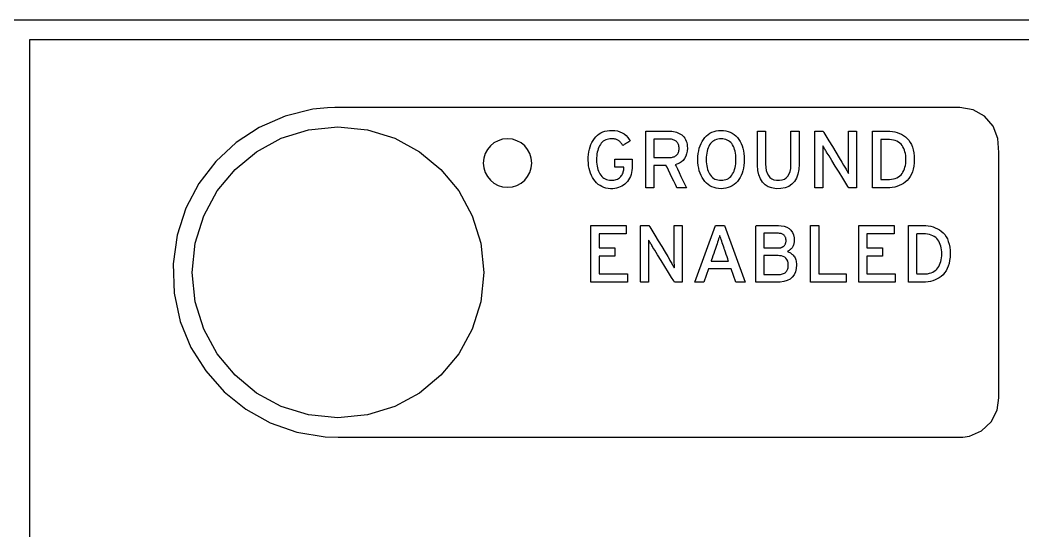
# Model space of a CAD drawing. Extents: x 1 to 47.7, y 0.2 to 33.4.
# Drawn here: x 14.345 to 16.41, y 13.441 to 14.494 of the extents above; entities that cross this region are included whole.
import ezdxf

# ---------------------------------------------------------------- set-up
doc = ezdxf.new("R2010")
doc.units = 0
doc.header["$MEASUREMENT"] = 0
doc.layers.add('6_0____DWG', color=7, linetype='CONTINUOUS')

msp = doc.modelspace()

# ---------------------------------------------------------------- linework, layer by layer
at = {"layer": '6_0____DWG'}
for points in [[(16.4735, 14.4937), (16.3672, 14.4937), (16.2586, 14.4937), (16.1478, 14.4937), (16.0349, 14.4937), (15.92, 14.4937), (15.8032, 14.4937), (15.6844, 14.4937), (15.5639, 14.4937), (15.4415, 14.4937), (15.3176, 14.4937), (15.1919, 14.4937), (15.0648, 14.4937), (14.9362, 14.4937), (14.8062, 14.4937), (14.6748, 14.4937), (14.5422, 14.4937), (14.4084, 14.4937), (14.2735, 14.4937)], [(14.3645, 13.4217), (14.3645, 13.5364), (14.3645, 13.6469), (14.3645, 13.7528), (14.3645, 13.8534), (14.3645, 13.9482), (14.3645, 14.0367), (14.3645, 14.1182), (14.3645, 14.1922), (14.3645, 14.2582), (14.3645, 14.3156), (14.3645, 14.3638), (14.3645, 14.3843), (14.3645, 14.4023), (14.3645, 14.4177), (14.3645, 14.4305), (14.3645, 14.4405), (14.3645, 14.4478), (14.3645, 14.4522), (14.3645, 14.4537), (14.3661, 14.4537), (14.3709, 14.4537), (14.3787, 14.4537), (14.3895, 14.4537), (14.4033, 14.4537), (14.4199, 14.4537), (14.4392, 14.4537), (14.4613, 14.4537), (14.486, 14.4537), (14.5132, 14.4537), (14.575, 14.4537), (14.646, 14.4537), (14.7257, 14.4537), (14.8135, 14.4537), (14.9087, 14.4537), (15.0108, 14.4537), (15.1191, 14.4537), (15.2331, 14.4537), (15.3521, 14.4537), (15.4755, 14.4537), (15.6028, 14.4537), (15.7333, 14.4537), (15.8664, 14.4537), (16.1381, 14.4537), (16.6863, 14.4537)], [(15.52, 13.9534), (15.52, 14.07), (15.5928, 14.07), (15.5928, 14.0531), (15.5369, 14.0531), (15.5369, 14.0241), (15.5694, 14.0241), (15.5694, 14.0072), (15.5369, 14.0072), (15.5369, 13.9703), (15.5952, 13.9703), (15.5952, 13.9534), (15.52, 13.9534)], [(15.8188, 13.9534), (15.8091, 13.9811), (15.7623, 13.9811), (15.7527, 13.9534), (15.7345, 13.9534), (15.7765, 14.07), (15.7951, 14.07), (15.8375, 13.9534), (15.8188, 13.9534)], [(15.9726, 13.9534), (15.9726, 14.07), (15.9895, 14.07), (15.9895, 13.9705), (16.0458, 13.9705), (16.0458, 13.9534), (15.9726, 13.9534)], [(16.0717, 13.9534), (16.0717, 14.07), (16.1445, 14.07), (16.1445, 14.0531), (16.0886, 14.0531), (16.0886, 14.0241), (16.121, 14.0241), (16.121, 14.0072), (16.0886, 14.0072), (16.0886, 13.9703), (16.1469, 13.9703), (16.1469, 13.9534), (16.0717, 13.9534)]]:
    msp.add_lwpolyline(points, dxfattribs=at)
for points in [[(16.2801, 14.3136), (16.269, 14.3136), (16.2375, 14.3136), (16.188, 14.3136), (16.123, 14.3136), (16.0452, 14.3136), (15.9569, 14.3136), (15.7591, 14.3136), (15.5499, 14.3136), (15.3493, 14.3136), (15.2585, 14.3136), (15.1774, 14.3136), (15.1085, 14.3136), (15.0543, 14.3136), (15.0174, 14.3136), (15.0002, 14.3136), (14.9927, 14.3135), (14.9775, 14.3129), (14.9476, 14.3097), (14.8904, 14.2957), (14.8373, 14.2725), (14.7895, 14.241), (14.7477, 14.2021), (14.7129, 14.1567), (14.686, 14.1058), (14.668, 14.0503), (14.6597, 13.9911), (14.662, 13.9304), (14.6746, 13.8726), (14.6965, 13.819), (14.7269, 13.7703), (14.7648, 13.7276), (14.8093, 13.6917), (14.8595, 13.6637), (14.9144, 13.6443), (14.9732, 13.6346), (14.9995, 13.6336), (15.0137, 13.6336), (15.0479, 13.6336), (15.0998, 13.6336), (15.1667, 13.6336), (15.2462, 13.6336), (15.3358, 13.6336), (15.4329, 13.6336), (15.6397, 13.6336), (15.8465, 13.6336), (15.9436, 13.6336), (16.0331, 13.6336), (16.1126, 13.6336), (16.1796, 13.6336), (16.2314, 13.6336), (16.2657, 13.6336), (16.2799, 13.6336), (16.2862, 13.6338), (16.3001, 13.6361), (16.3248, 13.6473), (16.3442, 13.6657), (16.3565, 13.6898), (16.3601, 13.7151), (16.3601, 13.7245), (16.3601, 13.7416), (16.3601, 13.7948), (16.3601, 13.8668), (16.3601, 13.9493), (16.3601, 14.113), (16.3601, 14.1779), (16.3601, 14.2207), (16.3585, 14.2497), (16.3485, 14.2751), (16.331, 14.2953), (16.3076, 14.3087), (16.2801, 14.3136)], [(14.9993, 13.6736), (14.9388, 13.6797), (14.8825, 13.6972), (14.8316, 13.7248), (14.7872, 13.7614), (14.7505, 13.8058), (14.7229, 13.8568), (14.7054, 13.9131), (14.6993, 13.9736), (14.7054, 14.034), (14.7229, 14.0904), (14.7505, 14.1413), (14.7872, 14.1857), (14.8316, 14.2223), (14.8825, 14.25), (14.9388, 14.2675), (14.9993, 14.2736), (15.0598, 14.2675), (15.1161, 14.25), (15.167, 14.2223), (15.2114, 14.1857), (15.2481, 14.1413), (15.2757, 14.0904), (15.2932, 14.034), (15.2993, 13.9736), (15.2932, 13.9131), (15.2757, 13.8568), (15.2481, 13.8058), (15.2114, 13.7614), (15.167, 13.7248), (15.1161, 13.6972), (15.0598, 13.6797)], [(15.6053, 14.1935), (15.6052, 14.1885), (15.6047, 14.1837), (15.6039, 14.1793), (15.6028, 14.1751), (15.6014, 14.1711), (15.5997, 14.1675), (15.5977, 14.1641), (15.5954, 14.161), (15.5929, 14.1581), (15.5901, 14.1555), (15.5871, 14.1532), (15.5839, 14.1512), (15.5805, 14.1496), (15.5769, 14.1482), (15.5732, 14.1472), (15.5692, 14.1465), (15.5651, 14.146), (15.5605, 14.146), (15.5557, 14.1465), (15.5511, 14.1474), (15.5468, 14.1487), (15.5427, 14.1504), (15.5389, 14.1525), (15.5354, 14.155), (15.532, 14.158), (15.529, 14.1614), (15.5261, 14.1651), (15.5235, 14.1691), (15.5213, 14.1733), (15.5193, 14.1779), (15.5177, 14.1827), (15.5165, 14.1878), (15.5155, 14.1931), (15.5149, 14.1988), (15.5147, 14.2047), (15.5148, 14.2108), (15.5152, 14.2166), (15.516, 14.2221), (15.5171, 14.2273), (15.5185, 14.2323), (15.5203, 14.237), (15.5224, 14.2414), (15.5248, 14.2456), (15.5276, 14.2495), (15.5305, 14.253), (15.5337, 14.2561), (15.5372, 14.2588), (15.5409, 14.2611), (15.5448, 14.263), (15.549, 14.2644), (15.5535, 14.2655), (15.5582, 14.2661), (15.5633, 14.2663), (15.5692, 14.2659), (15.5747, 14.265), (15.5798, 14.2635), (15.5845, 14.2614), (15.5887, 14.2588), (15.5926, 14.2557), (15.596, 14.2519), (15.599, 14.2477), (15.6007, 14.2445), (15.5999, 14.2439), (15.5982, 14.2429), (15.596, 14.2415), (15.5936, 14.2399), (15.5911, 14.2383), (15.5888, 14.2368), (15.5871, 14.2357), (15.5861, 14.2351), (15.5855, 14.2359), (15.5845, 14.2374), (15.5835, 14.2388), (15.5824, 14.2402), (15.5814, 14.2414), (15.5803, 14.2426), (15.5791, 14.2437), (15.578, 14.2446), (15.5768, 14.2455), (15.5755, 14.2462), (15.5742, 14.2468), (15.5727, 14.2474), (15.5712, 14.2478), (15.5697, 14.2482), (15.568, 14.2485), (15.5663, 14.2487), (15.5645, 14.2489), (15.5626, 14.2489), (15.5594, 14.2488), (15.5563, 14.2483), (15.5534, 14.2476), (15.5506, 14.2466), (15.548, 14.2453), (15.5457, 14.2437), (15.5435, 14.2419), (15.5414, 14.2398), (15.5396, 14.2373), (15.5379, 14.2346), (15.5364, 14.2317), (15.5352, 14.2285), (15.5341, 14.2251), (15.5333, 14.2215), (15.5326, 14.2177), (15.5322, 14.2136), (15.5319, 14.2094), (15.5319, 14.2049), (15.532, 14.2006), (15.5324, 14.1965), (15.533, 14.1926), (15.5337, 14.189), (15.5347, 14.1855), (15.5359, 14.1823), (15.5373, 14.1793), (15.5388, 14.1765), (15.5406, 14.1739), (15.5426, 14.1715), (15.5447, 14.1694), (15.547, 14.1677), (15.5495, 14.1662), (15.5522, 14.165), (15.555, 14.1642), (15.5581, 14.1636), (15.5613, 14.1634), (15.5644, 14.1634), (15.5673, 14.1637), (15.57, 14.1642), (15.5725, 14.1649), (15.5748, 14.1658), (15.5769, 14.1668), (15.5788, 14.1681), (15.5806, 14.1695), (15.5821, 14.1712), (15.5834, 14.173), (15.5845, 14.1748), (15.5855, 14.1767), (15.5863, 14.1787), (15.5869, 14.1808), (15.5875, 14.1829), (15.5878, 14.1851), (15.5881, 14.1874), (15.5881, 14.1897), (15.5881, 14.1897), (15.5881, 14.1897), (15.5881, 14.1898), (15.5881, 14.1899), (15.5881, 14.19), (15.5881, 14.19), (15.5881, 14.1901), (15.5881, 14.1901), (15.5881, 14.1902), (15.5871, 14.1902), (15.5852, 14.1902), (15.5825, 14.1902), (15.5794, 14.1902), (15.5763, 14.1902), (15.5735, 14.1902), (15.5712, 14.1902), (15.5699, 14.1902), (15.5697, 14.1903), (15.5697, 14.1913), (15.5697, 14.1933), (15.5697, 14.1958), (15.5697, 14.1986), (15.5697, 14.2014), (15.5697, 14.2039), (15.5697, 14.2058), (15.5697, 14.2068), (15.5702, 14.2069), (15.5728, 14.2069), (15.5772, 14.2069), (15.5828, 14.2069), (15.5888, 14.2069), (15.5947, 14.2069), (15.5998, 14.2069), (15.6036, 14.2069), (15.6053, 14.2069), (15.6053, 14.2066), (15.6053, 14.2054), (15.6053, 14.2037), (15.6053, 14.2015), (15.6053, 14.1993), (15.6053, 14.1971), (15.6053, 14.1952), (15.6053, 14.1939)], [(15.7188, 14.2296), (15.7184, 14.2234), (15.7173, 14.2178), (15.7156, 14.2128), (15.7132, 14.2083), (15.7102, 14.2045), (15.7066, 14.2013), (15.7023, 14.1986), (15.6974, 14.1965), (15.694, 14.1952), (15.6955, 14.1923), (15.6982, 14.1867), (15.7017, 14.1794), (15.7056, 14.1713), (15.7096, 14.1632), (15.713, 14.156), (15.7156, 14.1506), (15.7169, 14.148), (15.7166, 14.1478), (15.715, 14.1478), (15.7124, 14.1478), (15.7092, 14.1478), (15.7058, 14.1478), (15.7026, 14.1478), (15.6999, 14.1478), (15.698, 14.1478), (15.6974, 14.1478), (15.6965, 14.1499), (15.6941, 14.1546), (15.6909, 14.1613), (15.6871, 14.1691), (15.6833, 14.177), (15.6798, 14.1843), (15.677, 14.1901), (15.6753, 14.1934), (15.6749, 14.194), (15.6731, 14.194), (15.6701, 14.194), (15.6661, 14.194), (15.6617, 14.194), (15.6574, 14.194), (15.6536, 14.194), (15.6508, 14.194), (15.6496, 14.194), (15.6495, 14.1928), (15.6495, 14.1887), (15.6495, 14.1824), (15.6495, 14.1749), (15.6495, 14.1669), (15.6495, 14.1594), (15.6495, 14.1531), (15.6495, 14.149), (15.6495, 14.1478), (15.6487, 14.1478), (15.6469, 14.1478), (15.6444, 14.1478), (15.6416, 14.1478), (15.6388, 14.1478), (15.6362, 14.1478), (15.6342, 14.1478), (15.6331, 14.1478), (15.633, 14.1492), (15.633, 14.1577), (15.633, 14.1722), (15.633, 14.1907), (15.633, 14.2107), (15.633, 14.2303), (15.633, 14.2472), (15.633, 14.2593), (15.633, 14.2644), (15.6345, 14.2644), (15.6392, 14.2644), (15.646, 14.2644), (15.6542, 14.2644), (15.6628, 14.2644), (15.6708, 14.2644), (15.6773, 14.2644), (15.6815, 14.2644), (15.6835, 14.2644), (15.6869, 14.2643), (15.6902, 14.2639), (15.6934, 14.2633), (15.6965, 14.2624), (15.6994, 14.2613), (15.7021, 14.2601), (15.7048, 14.2586), (15.7073, 14.2568), (15.7097, 14.2548), (15.7118, 14.2526), (15.7136, 14.2501), (15.7152, 14.2473), (15.7164, 14.2443), (15.7174, 14.241), (15.7182, 14.2374), (15.7186, 14.2336)], [(15.8361, 14.2062), (15.8359, 14.2), (15.8353, 14.1941), (15.8344, 14.1885), (15.8332, 14.1831), (15.8316, 14.1781), (15.8296, 14.1734), (15.8274, 14.169), (15.8247, 14.1649), (15.8218, 14.1611), (15.8185, 14.1576), (15.8149, 14.1546), (15.8111, 14.152), (15.807, 14.1499), (15.8027, 14.1483), (15.7981, 14.147), (15.7933, 14.1463), (15.7881, 14.146), (15.7831, 14.1463), (15.7783, 14.147), (15.7737, 14.1483), (15.7694, 14.1499), (15.7654, 14.152), (15.7617, 14.1546), (15.7582, 14.1576), (15.755, 14.1611), (15.752, 14.1649), (15.7493, 14.169), (15.747, 14.1734), (15.745, 14.1781), (15.7434, 14.1831), (15.7421, 14.1885), (15.7412, 14.1941), (15.7406, 14.2), (15.7404, 14.2062), (15.7406, 14.2124), (15.7412, 14.2183), (15.7421, 14.2239), (15.7434, 14.2293), (15.745, 14.2343), (15.747, 14.239), (15.7493, 14.2435), (15.752, 14.2477), (15.755, 14.2515), (15.7582, 14.2549), (15.7617, 14.2579), (15.7654, 14.2604), (15.7694, 14.2625), (15.7737, 14.2641), (15.7783, 14.2653), (15.7831, 14.266), (15.7881, 14.2663), (15.7933, 14.266), (15.7981, 14.2653), (15.8027, 14.2641), (15.807, 14.2625), (15.8111, 14.2604), (15.8149, 14.2579), (15.8185, 14.2549), (15.8218, 14.2515), (15.8247, 14.2477), (15.8274, 14.2435), (15.8296, 14.239), (15.8316, 14.2343), (15.8332, 14.2293), (15.8344, 14.2239), (15.8353, 14.2183), (15.8359, 14.2124)], [(15.9489, 14.1964), (15.9483, 14.1855), (15.9464, 14.1759), (15.9435, 14.1676), (15.9394, 14.1607), (15.9341, 14.1551), (15.9277, 14.1508), (15.9201, 14.1479), (15.9113, 14.1463), (15.9017, 14.1461), (15.8929, 14.1475), (15.8852, 14.1502), (15.8787, 14.1543), (15.8733, 14.1596), (15.8691, 14.1664), (15.8659, 14.1744), (15.864, 14.1838), (15.8631, 14.1945), (15.8631, 14.1985), (15.8631, 14.2045), (15.8631, 14.2137), (15.8631, 14.2248), (15.8631, 14.2365), (15.8631, 14.2476), (15.8631, 14.2568), (15.8631, 14.2628), (15.8631, 14.2644), (15.864, 14.2644), (15.8659, 14.2644), (15.8684, 14.2644), (15.8713, 14.2644), (15.8742, 14.2644), (15.8768, 14.2644), (15.8788, 14.2644), (15.8799, 14.2644), (15.88, 14.2635), (15.88, 14.2583), (15.88, 14.2497), (15.88, 14.239), (15.88, 14.2273), (15.88, 14.2161), (15.88, 14.2065), (15.88, 14.1998), (15.88, 14.1972), (15.8804, 14.1899), (15.8814, 14.1834), (15.8832, 14.1778), (15.8856, 14.1732), (15.8887, 14.1694), (15.8926, 14.1666), (15.8971, 14.1646), (15.9024, 14.1636), (15.9083, 14.1635), (15.9137, 14.1643), (15.9185, 14.166), (15.9225, 14.1686), (15.9259, 14.1721), (15.9285, 14.1764), (15.9304, 14.1816), (15.9316, 14.1877), (15.932, 14.1946), (15.932, 14.1978), (15.932, 14.2038), (15.932, 14.2131), (15.932, 14.2243), (15.932, 14.2362), (15.932, 14.2474), (15.932, 14.2567), (15.932, 14.2628), (15.9321, 14.2644), (15.9329, 14.2644), (15.9348, 14.2644), (15.9373, 14.2644), (15.9402, 14.2644), (15.9431, 14.2644), (15.9457, 14.2644), (15.9477, 14.2644), (15.9488, 14.2644), (15.9489, 14.2635), (15.9489, 14.2583), (15.9489, 14.2496), (15.9489, 14.2387), (15.9489, 14.2269), (15.9489, 14.2155), (15.9489, 14.2058), (15.9489, 14.199)], [(16.051, 14.1478), (16.0494, 14.1505), (16.045, 14.1576), (16.0387, 14.1679), (16.0312, 14.1799), (16.0235, 14.1924), (16.0164, 14.2041), (16.0105, 14.2136), (16.0068, 14.2196), (16.0056, 14.2215), (16.0046, 14.2233), (16.0035, 14.2251), (16.0025, 14.2268), (16.0015, 14.2285), (16.0005, 14.2301), (15.9996, 14.2317), (15.9987, 14.2332), (15.9979, 14.2347), (15.9975, 14.2337), (15.9975, 14.2309), (15.9975, 14.228), (15.9975, 14.2251), (15.9976, 14.222), (15.9976, 14.2188), (15.9976, 14.2156), (15.9976, 14.2122), (15.9977, 14.2088), (15.9977, 14.2066), (15.9977, 14.2012), (15.9977, 14.193), (15.9977, 14.1832), (15.9977, 14.1729), (15.9977, 14.1631), (15.9977, 14.1549), (15.9977, 14.1495), (15.9977, 14.1478), (15.9969, 14.1478), (15.9952, 14.1478), (15.9928, 14.1478), (15.9901, 14.1478), (15.9873, 14.1478), (15.9847, 14.1478), (15.9827, 14.1478), (15.9815, 14.1478), (15.9813, 14.1486), (15.9813, 14.1562), (15.9813, 14.17), (15.9813, 14.1878), (15.9813, 14.2076), (15.9813, 14.2272), (15.9813, 14.2446), (15.9813, 14.2576), (15.9813, 14.2641), (15.9816, 14.2644), (15.983, 14.2644), (15.9852, 14.2644), (15.988, 14.2644), (15.991, 14.2644), (15.9938, 14.2644), (15.9962, 14.2644), (15.9979, 14.2644), (15.9985, 14.2644), (16.0001, 14.2618), (16.0043, 14.2549), (16.0103, 14.2449), (16.0174, 14.2332), (16.0247, 14.221), (16.0316, 14.2097), (16.0371, 14.2004), (16.0406, 14.1946), (16.0418, 14.1926), (16.0431, 14.1905), (16.0443, 14.1884), (16.0455, 14.1864), (16.0466, 14.1844), (16.0476, 14.1826), (16.0486, 14.1808), (16.0496, 14.1791), (16.0505, 14.1774), (16.0508, 14.1783), (16.0508, 14.1812), (16.0508, 14.1842), (16.0507, 14.1873), (16.0507, 14.1904), (16.0507, 14.1936), (16.0507, 14.1969), (16.0507, 14.2003), (16.0507, 14.2038), (16.0507, 14.2059), (16.0507, 14.2113), (16.0507, 14.2194), (16.0507, 14.2292), (16.0507, 14.2395), (16.0507, 14.2493), (16.0507, 14.2574), (16.0507, 14.2628), (16.0507, 14.2644), (16.0515, 14.2644), (16.0532, 14.2644), (16.0556, 14.2644), (16.0583, 14.2644), (16.0611, 14.2644), (16.0637, 14.2644), (16.0657, 14.2644), (16.0669, 14.2644), (16.0671, 14.2636), (16.0671, 14.2561), (16.0671, 14.2423), (16.0671, 14.2245), (16.0671, 14.2047), (16.0671, 14.1851), (16.0671, 14.1677), (16.0671, 14.1547), (16.0671, 14.1482), (16.0668, 14.1478), (16.0655, 14.1478), (16.0634, 14.1478), (16.0608, 14.1478), (16.0581, 14.1478), (16.0554, 14.1478), (16.0532, 14.1478), (16.0516, 14.1478)], [(16.1861, 14.2061), (16.1858, 14.1991), (16.185, 14.1926), (16.1839, 14.1865), (16.1823, 14.1809), (16.1802, 14.1758), (16.1777, 14.1711), (16.1748, 14.1669), (16.1714, 14.1631), (16.1676, 14.1598), (16.1636, 14.157), (16.1595, 14.1545), (16.1551, 14.1524), (16.1505, 14.1507), (16.1458, 14.1494), (16.1408, 14.1485), (16.1356, 14.148), (16.131, 14.1478), (16.1295, 14.1478), (16.1261, 14.1478), (16.1214, 14.1478), (16.116, 14.1478), (16.1106, 14.1478), (16.1058, 14.1478), (16.1022, 14.1478), (16.1004, 14.1478), (16.1002, 14.1502), (16.1002, 14.1603), (16.1002, 14.1763), (16.1002, 14.1958), (16.1002, 14.2165), (16.1002, 14.236), (16.1002, 14.2519), (16.1002, 14.2621), (16.1004, 14.2644), (16.1022, 14.2644), (16.1058, 14.2644), (16.1106, 14.2644), (16.116, 14.2644), (16.1214, 14.2644), (16.1261, 14.2644), (16.1295, 14.2644), (16.131, 14.2644), (16.1357, 14.2644), (16.141, 14.2639), (16.146, 14.263), (16.1508, 14.2618), (16.1554, 14.2601), (16.1598, 14.2581), (16.164, 14.2556), (16.1679, 14.2528), (16.1717, 14.2495), (16.175, 14.2458), (16.1779, 14.2415), (16.1803, 14.2368), (16.1823, 14.2316), (16.1839, 14.226), (16.1851, 14.2198), (16.1858, 14.2132)], [(15.3484, 14.1489), (15.3585, 14.1499), (15.3679, 14.1529), (15.3764, 14.1575), (15.3838, 14.1636), (15.3899, 14.171), (15.3945, 14.1795), (15.3974, 14.1889), (15.3985, 14.1989), (15.3974, 14.209), (15.3945, 14.2184), (15.3899, 14.2269), (15.3838, 14.2343), (15.3764, 14.2404), (15.3679, 14.245), (15.3585, 14.2479), (15.3484, 14.2489), (15.3384, 14.2479), (15.329, 14.245), (15.3205, 14.2404), (15.3131, 14.2343), (15.307, 14.2269), (15.3024, 14.2184), (15.2995, 14.209), (15.2985, 14.1989), (15.2995, 14.1889), (15.3024, 14.1795), (15.307, 14.171), (15.3131, 14.1636), (15.3205, 14.1575), (15.329, 14.1529), (15.3384, 14.1499)], [(15.7017, 14.2291), (15.7016, 14.2312), (15.7014, 14.2333), (15.701, 14.2352), (15.7005, 14.2369), (15.6998, 14.2386), (15.699, 14.24), (15.6981, 14.2414), (15.697, 14.2426), (15.6958, 14.2438), (15.6945, 14.2448), (15.693, 14.2456), (15.6915, 14.2464), (15.6898, 14.247), (15.6881, 14.2474), (15.6862, 14.2478), (15.6843, 14.248), (15.6825, 14.248), (15.6808, 14.248), (15.6772, 14.248), (15.6722, 14.248), (15.6664, 14.248), (15.6607, 14.248), (15.6555, 14.248), (15.6516, 14.248), (15.6496, 14.248), (15.6495, 14.2472), (15.6495, 14.244), (15.6495, 14.2388), (15.6495, 14.2325), (15.6495, 14.2259), (15.6495, 14.2196), (15.6495, 14.2144), (15.6495, 14.2112), (15.6496, 14.2104), (15.6516, 14.2104), (15.6555, 14.2104), (15.6607, 14.2104), (15.6664, 14.2104), (15.6722, 14.2104), (15.6772, 14.2104), (15.6808, 14.2104), (15.6825, 14.2104), (15.6842, 14.2104), (15.6862, 14.2106), (15.688, 14.2109), (15.6897, 14.2114), (15.6914, 14.2119), (15.6929, 14.2126), (15.6943, 14.2135), (15.6956, 14.2144), (15.6969, 14.2155), (15.698, 14.2167), (15.6989, 14.2181), (15.6998, 14.2196), (15.7004, 14.2212), (15.701, 14.223), (15.7014, 14.2249), (15.7016, 14.2269)], [(15.8188, 14.2062), (15.8187, 14.2108), (15.8184, 14.2151), (15.8179, 14.2192), (15.8171, 14.2231), (15.8162, 14.2267), (15.815, 14.2301), (15.8136, 14.2333), (15.812, 14.2362), (15.8102, 14.2389), (15.8081, 14.2412), (15.8059, 14.2432), (15.8034, 14.2449), (15.8008, 14.2463), (15.7979, 14.2474), (15.7949, 14.2482), (15.7916, 14.2487), (15.7881, 14.2489), (15.7847, 14.2487), (15.7816, 14.2482), (15.7785, 14.2474), (15.7757, 14.2463), (15.7731, 14.2449), (15.7707, 14.2432), (15.7685, 14.2412), (15.7664, 14.2389), (15.7646, 14.2362), (15.763, 14.2333), (15.7615, 14.2301), (15.7603, 14.2267), (15.7594, 14.2231), (15.7586, 14.2192), (15.758, 14.2151), (15.7577, 14.2108), (15.7576, 14.2062), (15.7577, 14.2016), (15.758, 14.1974), (15.7586, 14.1933), (15.7594, 14.1895), (15.7603, 14.1859), (15.7615, 14.1825), (15.763, 14.1794), (15.7646, 14.1765), (15.7664, 14.1738), (15.7685, 14.1713), (15.7707, 14.1692), (15.7731, 14.1674), (15.7757, 14.166), (15.7785, 14.1648), (15.7816, 14.164), (15.7847, 14.1635), (15.7881, 14.1634), (15.7916, 14.1635), (15.7949, 14.164), (15.7979, 14.1648), (15.8008, 14.166), (15.8034, 14.1674), (15.8059, 14.1692), (15.8081, 14.1713), (15.8102, 14.1738), (15.812, 14.1765), (15.8136, 14.1794), (15.815, 14.1825), (15.8162, 14.1859), (15.8171, 14.1895), (15.8179, 14.1933), (15.8184, 14.1974), (15.8187, 14.2016)], [(16.1689, 14.2061), (16.1687, 14.2105), (16.1684, 14.2146), (16.1677, 14.2186), (16.1669, 14.2223), (16.1658, 14.2258), (16.1644, 14.2291), (16.1628, 14.2321), (16.161, 14.235), (16.1588, 14.2376), (16.1563, 14.2399), (16.1535, 14.2419), (16.1505, 14.2437), (16.147, 14.2451), (16.1433, 14.2461), (16.1393, 14.2469), (16.135, 14.2474), (16.131, 14.2475), (16.1303, 14.2475), (16.1288, 14.2475), (16.1267, 14.2475), (16.1243, 14.2475), (16.1218, 14.2475), (16.1197, 14.2475), (16.118, 14.2475), (16.1172, 14.2475), (16.1171, 14.2458), (16.1171, 14.2386), (16.1171, 14.2273), (16.1171, 14.2135), (16.1171, 14.1988), (16.1171, 14.185), (16.1171, 14.1736), (16.1171, 14.1664), (16.1172, 14.1647), (16.118, 14.1647), (16.1197, 14.1647), (16.1218, 14.1647), (16.1243, 14.1647), (16.1267, 14.1647), (16.1288, 14.1647), (16.1303, 14.1647), (16.131, 14.1647), (16.135, 14.1649), (16.1393, 14.1654), (16.1433, 14.1662), (16.147, 14.1673), (16.1505, 14.1687), (16.1535, 14.1704), (16.1563, 14.1725), (16.1588, 14.1749), (16.161, 14.1776), (16.1628, 14.1804), (16.1644, 14.1834), (16.1658, 14.1867), (16.1669, 14.1902), (16.1677, 14.1939), (16.1684, 14.1977), (16.1687, 14.2018)], [(15.6922, 13.9534), (15.6906, 13.9561), (15.6862, 13.9632), (15.6799, 13.9734), (15.6724, 13.9855), (15.6647, 13.998), (15.6575, 14.0097), (15.6517, 14.0192), (15.648, 14.0251), (15.6468, 14.0271), (15.6458, 14.0289), (15.6447, 14.0307), (15.6437, 14.0324), (15.6427, 14.0341), (15.6417, 14.0357), (15.6408, 14.0373), (15.6399, 14.0388), (15.6391, 14.0402), (15.6387, 14.0393), (15.6387, 14.0365), (15.6387, 14.0336), (15.6387, 14.0306), (15.6388, 14.0275), (15.6388, 14.0244), (15.6388, 14.0211), (15.6388, 14.0178), (15.6389, 14.0143), (15.6389, 14.0122), (15.6389, 14.0068), (15.6389, 13.9986), (15.6389, 13.9888), (15.6389, 13.9784), (15.6389, 13.9686), (15.6389, 13.9604), (15.6389, 13.955), (15.6389, 13.9534), (15.6381, 13.9534), (15.6364, 13.9534), (15.634, 13.9534), (15.6313, 13.9534), (15.6285, 13.9534), (15.6259, 13.9534), (15.6239, 13.9534), (15.6227, 13.9534), (15.6225, 13.9542), (15.6225, 13.9618), (15.6225, 13.9755), (15.6225, 13.9933), (15.6225, 14.0131), (15.6225, 14.0328), (15.6225, 14.0501), (15.6225, 14.0631), (15.6225, 14.0696), (15.6228, 14.07), (15.6242, 14.07), (15.6264, 14.07), (15.6292, 14.07), (15.6321, 14.07), (15.635, 14.07), (15.6374, 14.07), (15.6391, 14.07), (15.6397, 14.07), (15.6413, 14.0674), (15.6455, 14.0605), (15.6515, 14.0505), (15.6586, 14.0388), (15.6659, 14.0266), (15.6728, 14.0152), (15.6783, 14.006), (15.6818, 14.0002), (15.683, 13.9982), (15.6843, 13.996), (15.6855, 13.9939), (15.6867, 13.9919), (15.6878, 13.99), (15.6888, 13.9881), (15.6898, 13.9863), (15.6908, 13.9846), (15.6917, 13.983), (15.692, 13.9839), (15.692, 13.9868), (15.692, 13.9898), (15.6919, 13.9928), (15.6919, 13.996), (15.6919, 13.9992), (15.6919, 14.0025), (15.6919, 14.0059), (15.6919, 14.0093), (15.6919, 14.0114), (15.6919, 14.0168), (15.6919, 14.025), (15.6919, 14.0347), (15.6919, 14.0451), (15.6919, 14.0548), (15.6919, 14.063), (15.6919, 14.0684), (15.6919, 14.07), (15.6927, 14.07), (15.6944, 14.07), (15.6967, 14.07), (15.6995, 14.07), (15.7023, 14.07), (15.7048, 14.07), (15.7069, 14.07), (15.7081, 14.07), (15.7083, 14.0692), (15.7083, 14.0616), (15.7083, 14.0479), (15.7083, 14.03), (15.7083, 14.0103), (15.7083, 13.9906), (15.7083, 13.9732), (15.7083, 13.9602), (15.7083, 13.9538), (15.708, 13.9534), (15.7067, 13.9534), (15.7046, 13.9534), (15.702, 13.9534), (15.6993, 13.9534), (15.6966, 13.9534), (15.6943, 13.9534), (15.6928, 13.9534)], [(15.9436, 13.9891), (15.943, 13.9813), (15.9413, 13.9744), (15.9386, 13.9685), (15.9349, 13.9635), (15.9302, 13.9596), (15.9244, 13.9566), (15.9176, 13.9546), (15.9097, 13.9535), (15.9046, 13.9534), (15.9015, 13.9534), (15.8961, 13.9534), (15.889, 13.9534), (15.8812, 13.9534), (15.8736, 13.9534), (15.8669, 13.9534), (15.8622, 13.9534), (15.8601, 13.9534), (15.8601, 13.9569), (15.8601, 13.9679), (15.8601, 13.9843), (15.8601, 14.0038), (15.8601, 14.0241), (15.8601, 14.0431), (15.8601, 14.0584), (15.8601, 14.068), (15.8603, 14.07), (15.8631, 14.07), (15.8686, 14.07), (15.8757, 14.07), (15.8838, 14.07), (15.8917, 14.07), (15.8987, 14.07), (15.9039, 14.07), (15.9064, 14.07), (15.912, 14.0697), (15.9183, 14.0686), (15.9238, 14.0667), (15.9284, 14.064), (15.9322, 14.0605), (15.9352, 14.0561), (15.9373, 14.0509), (15.9385, 14.0449), (15.9389, 14.0393), (15.9388, 14.0373), (15.9387, 14.0354), (15.9384, 14.0336), (15.938, 14.0318), (15.9374, 14.0302), (15.9368, 14.0286), (15.9361, 14.0271), (15.9352, 14.0257), (15.9343, 14.0243), (15.9333, 14.0231), (15.9322, 14.0219), (15.9311, 14.0208), (15.9299, 14.0198), (15.9286, 14.0188), (15.9273, 14.0179), (15.9258, 14.017), (15.9247, 14.0163), (15.9264, 14.0158), (15.928, 14.0152), (15.9296, 14.0145), (15.9311, 14.0136), (15.9326, 14.0126), (15.9341, 14.0114), (15.9356, 14.0102), (15.937, 14.0087), (15.9383, 14.0072), (15.9395, 14.0054), (15.9406, 14.0036), (15.9415, 14.0015), (15.9422, 13.9994), (15.9428, 13.997), (15.9432, 13.9946), (15.9435, 13.9919)], [(16.26, 14.0117), (16.2597, 14.0047), (16.2589, 13.9981), (16.2578, 13.9921), (16.2561, 13.9865), (16.2541, 13.9813), (16.2516, 13.9766), (16.2486, 13.9724), (16.2453, 13.9687), (16.2415, 13.9654), (16.2375, 13.9625), (16.2334, 13.9601), (16.229, 13.958), (16.2244, 13.9563), (16.2196, 13.955), (16.2147, 13.9541), (16.2095, 13.9535), (16.2049, 13.9534), (16.2034, 13.9534), (16.2, 13.9534), (16.1953, 13.9534), (16.1899, 13.9534), (16.1845, 13.9534), (16.1797, 13.9534), (16.1761, 13.9534), (16.1742, 13.9534), (16.1741, 13.9558), (16.1741, 13.9659), (16.1741, 13.9819), (16.1741, 14.0014), (16.1741, 14.022), (16.1741, 14.0415), (16.1741, 14.0575), (16.1741, 14.0676), (16.1742, 14.07), (16.1761, 14.07), (16.1797, 14.07), (16.1845, 14.07), (16.1899, 14.07), (16.1953, 14.07), (16.2, 14.07), (16.2034, 14.07), (16.2049, 14.07), (16.2096, 14.0699), (16.2149, 14.0694), (16.2199, 14.0686), (16.2247, 14.0673), (16.2293, 14.0657), (16.2337, 14.0636), (16.2379, 14.0612), (16.2418, 14.0584), (16.2455, 14.0551), (16.2489, 14.0513), (16.2517, 14.0471), (16.2542, 14.0424), (16.2562, 14.0372), (16.2578, 14.0315), (16.259, 14.0254), (16.2597, 14.0188)], [(15.7943, 14.0235), (15.793, 14.0274), (15.7918, 14.031), (15.7906, 14.0346), (15.7895, 14.0379), (15.7885, 14.0411), (15.7875, 14.0442), (15.7866, 14.0471), (15.7857, 14.0499), (15.7849, 14.0483), (15.7841, 14.0454), (15.7832, 14.0424), (15.7822, 14.0393), (15.7811, 14.036), (15.78, 14.0325), (15.7788, 14.0288), (15.7775, 14.025), (15.7768, 14.023), (15.7761, 14.0207), (15.7748, 14.017), (15.7732, 14.0124), (15.7715, 14.0076), (15.7699, 14.003), (15.7686, 13.9993), (15.7679, 13.9971), (15.768, 13.9967), (15.7705, 13.9967), (15.7752, 13.9967), (15.7811, 13.9967), (15.7877, 13.9967), (15.794, 13.9967), (15.7992, 13.9967), (15.8027, 13.9967), (15.8037, 13.9967), (15.8031, 13.9982), (15.802, 14.0014), (15.8005, 14.0057), (15.7988, 14.0106), (15.7972, 14.0154), (15.7957, 14.0195), (15.7947, 14.0224)], [(15.922, 14.0388), (15.922, 14.0403), (15.9218, 14.0417), (15.9216, 14.0431), (15.9213, 14.0445), (15.9208, 14.0457), (15.9203, 14.047), (15.9197, 14.0481), (15.919, 14.0492), (15.9182, 14.0502), (15.9171, 14.0511), (15.916, 14.0518), (15.9147, 14.0525), (15.9133, 14.053), (15.9117, 14.0534), (15.9101, 14.0538), (15.9083, 14.054), (15.9063, 14.0541), (15.9052, 14.0541), (15.9021, 14.0541), (15.8977, 14.0541), (15.8925, 14.0541), (15.8872, 14.0541), (15.8823, 14.0541), (15.8785, 14.0541), (15.8763, 14.0541), (15.876, 14.0538), (15.876, 14.0516), (15.876, 14.0478), (15.876, 14.0429), (15.876, 14.0376), (15.876, 14.0325), (15.876, 14.0281), (15.876, 14.025), (15.876, 14.0239), (15.8772, 14.0239), (15.8803, 14.0239), (15.8847, 14.0239), (15.8898, 14.0239), (15.8952, 14.0239), (15.9, 14.0239), (15.9038, 14.0239), (15.906, 14.0239), (15.9068, 14.0239), (15.9078, 14.0239), (15.9088, 14.024), (15.9097, 14.0241), (15.9105, 14.0242), (15.9114, 14.0244), (15.9121, 14.0247), (15.9129, 14.0249), (15.9136, 14.0252), (15.9143, 14.0256), (15.9149, 14.0259), (15.9155, 14.0262), (15.9161, 14.0266), (15.9167, 14.027), (15.9172, 14.0274), (15.9177, 14.0279), (15.9182, 14.0283), (15.9189, 14.0291), (15.9196, 14.0301), (15.9202, 14.0312), (15.9208, 14.0323), (15.9212, 14.0335), (15.9216, 14.0347), (15.9218, 14.036), (15.922, 14.0374)], [(16.2427, 14.0117), (16.2426, 14.016), (16.2423, 14.0202), (16.2416, 14.0241), (16.2408, 14.0278), (16.2397, 14.0313), (16.2383, 14.0346), (16.2367, 14.0377), (16.2349, 14.0405), (16.2327, 14.0431), (16.2302, 14.0455), (16.2274, 14.0475), (16.2243, 14.0492), (16.2209, 14.0506), (16.2172, 14.0517), (16.2132, 14.0525), (16.2089, 14.0529), (16.2049, 14.0531), (16.2042, 14.0531), (16.2027, 14.0531), (16.2006, 14.0531), (16.1982, 14.0531), (16.1957, 14.0531), (16.1935, 14.0531), (16.1919, 14.0531), (16.1911, 14.0531), (16.191, 14.0514), (16.191, 14.0442), (16.191, 14.0329), (16.191, 14.019), (16.191, 14.0044), (16.191, 13.9905), (16.191, 13.9792), (16.191, 13.972), (16.1911, 13.9703), (16.1919, 13.9703), (16.1935, 13.9703), (16.1957, 13.9703), (16.1982, 13.9703), (16.2006, 13.9703), (16.2027, 13.9703), (16.2042, 13.9703), (16.2049, 13.9703), (16.2089, 13.9705), (16.2132, 13.9709), (16.2172, 13.9717), (16.2209, 13.9728), (16.2243, 13.9742), (16.2274, 13.976), (16.2302, 13.9781), (16.2327, 13.9804), (16.2349, 13.9831), (16.2367, 13.986), (16.2383, 13.989), (16.2397, 13.9923), (16.2408, 13.9957), (16.2416, 13.9994), (16.2423, 14.0033), (16.2426, 14.0074)], [(15.9267, 13.9887), (15.9263, 13.993), (15.9254, 13.9967), (15.9239, 14), (15.9219, 14.0027), (15.9193, 14.0048), (15.9162, 14.0064), (15.9125, 14.0075), (15.9082, 14.008), (15.9061, 14.0081), (15.9035, 14.0081), (15.8993, 14.0081), (15.8941, 14.0081), (15.8886, 14.0081), (15.8834, 14.0081), (15.8792, 14.0081), (15.8766, 14.0081), (15.876, 14.0079), (15.876, 14.0054), (15.876, 14.0007), (15.876, 13.9944), (15.876, 13.9875), (15.876, 13.9808), (15.876, 13.975), (15.876, 13.9709), (15.876, 13.9693), (15.8772, 13.9693), (15.8804, 13.9693), (15.8849, 13.9693), (15.8902, 13.9693), (15.8956, 13.9693), (15.9004, 13.9693), (15.9041, 13.9693), (15.906, 13.9693), (15.9079, 13.9694), (15.9104, 13.9695), (15.9127, 13.9699), (15.9148, 13.9704), (15.9168, 13.971), (15.9185, 13.9719), (15.92, 13.9728), (15.9214, 13.974), (15.9225, 13.9752), (15.9235, 13.9766), (15.9243, 13.978), (15.925, 13.9795), (15.9256, 13.9811), (15.9261, 13.9829), (15.9264, 13.9847), (15.9266, 13.9866)]]:
    msp.add_lwpolyline(points, close=True, dxfattribs=at)

doc.saveas('drawing.dxf')
